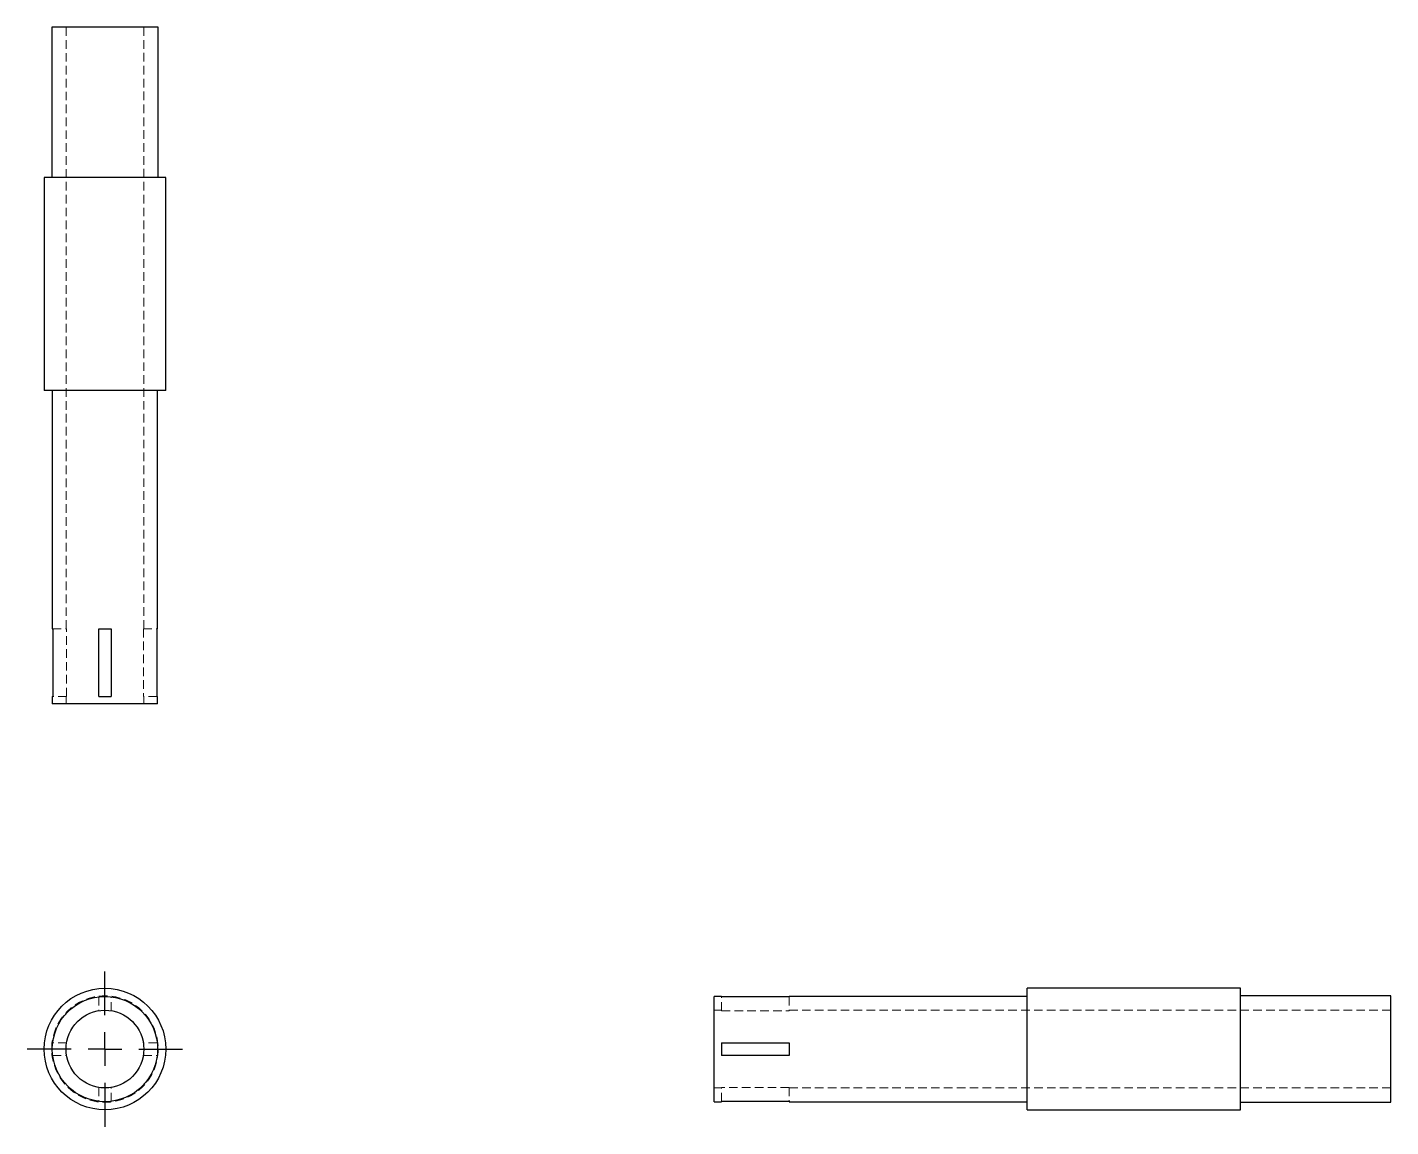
# Model space of a CAD drawing. Header units: millimetres. Extents: x 72 to 273, y 46 to 208.
import ezdxf

# ---------------------------------------------------------------- set-up
doc = ezdxf.new("R2010")
doc.units = ezdxf.units.MM
doc.linetypes.add('HIDDEN', pattern=[1.905, 1.27, -0.635])
doc.layers.add('10', color=7, linetype='Continuous')

# ---------------------------------------------------------------- blocks, each defined once
blk = doc.blocks.new('SW_CENTERMARKSYMBOL_0')
at = {"layer": '10', "color": 0}
for p, q in [((0, 5), (0, 11.48)), ((0, 0), (0, 2.5)), ((-5, 0), (-11.48, 0)), ((0, 0), (-2.5, 0)), ((0, 0), (0, -2.5)), ((0, 0), (2.5, 0)), ((5, 0), (11.48, 0)), ((0, -5), (0, -11.48))]:
    blk.add_line(p, q, dxfattribs=at)

msp = doc.modelspace()

# ---------------------------------------------------------------- linework, layer by layer
at = {"color": 7, "linetype": 'Continuous', "lineweight": 25}
for p, q in [((75.13, 208), (75.13, 185.78)), ((90.87, 208), (75.13, 208)), ((90.87, 185.78), (90.87, 208)), ((74.02, 185.78), (74.02, 154.3)), ((91.98, 185.78), (74.02, 185.78)), ((91.98, 154.3), (91.98, 185.78)), ((91.98, 154.3), (74.02, 154.3)), ((75.22, 154.3), (75.22, 119.11)), ((90.78, 119.11), (90.78, 154.3)), ((75.22, 119.11), (75.28, 119.11)), ((75.28, 119.11), (75.28, 109.11)), ((82.07, 119.11), (83.93, 119.11)), ((82.07, 109.11), (82.07, 119.11)), ((83.93, 119.11), (83.93, 109.11)), ((90.72, 119.11), (90.78, 119.11)), ((90.72, 109.11), (90.72, 119.11)), ((75.22, 109.11), (75.22, 108)), ((75.22, 109.11), (75.28, 109.11)), ((82.07, 109.11), (83.93, 109.11)), ((90.72, 109.11), (90.78, 109.11)), ((90.78, 108), (90.78, 109.11)), ((90.78, 108), (75.22, 108)), ((174.11, 64.78), (173, 64.78)), ((173, 49.22), (173, 64.78)), ((174.11, 64.78), (174.11, 64.72)), ((184.11, 64.72), (174.11, 64.72)), ((219.3, 64.78), (184.11, 64.78)), ((184.11, 64.78), (184.11, 64.72)), ((250.78, 65.98), (219.3, 65.98)), ((219.3, 48.02), (219.3, 65.98)), ((250.78, 48.02), (250.78, 65.98)), ((273, 64.87), (250.78, 64.87)), ((273, 57), (273, 64.87)), ((174.11, 57.93), (174.11, 56.07)), ((174.11, 57.93), (184.11, 57.93)), ((184.11, 57.93), (184.11, 56.07)), ((273, 49.13), (273, 57)), ((184.11, 56.07), (174.11, 56.07)), ((173, 49.22), (174.11, 49.22)), ((174.11, 49.28), (174.11, 49.22)), ((174.11, 49.28), (184.11, 49.28)), ((184.11, 49.28), (184.11, 49.22)), ((184.11, 49.22), (219.3, 49.22)), ((250.78, 49.13), (273, 49.13)), ((219.3, 48.02), (250.78, 48.02))]:
    msp.add_line(p, q, dxfattribs=at)
at = {"color": 7, "linetype": 'HIDDEN', "lineweight": 18}
for p, q in [((77.26, 208), (77.26, 119.11)), ((88.74, 119.11), (88.74, 208)), ((75.28, 119.11), (77.33, 119.11)), ((77.33, 109.11), (77.33, 119.11)), ((88.67, 119.11), (88.67, 109.11)), ((88.67, 119.11), (90.72, 119.11)), ((77.33, 109.11), (75.28, 109.11)), ((77.26, 109.11), (77.26, 108)), ((90.72, 109.11), (88.67, 109.11)), ((88.74, 108), (88.74, 109.11)), ((82.07, 64.72), (82.07, 62.67)), ((83.93, 62.67), (83.93, 64.72)), ((174.11, 62.67), (174.11, 64.72)), ((184.11, 64.72), (184.11, 62.67)), ((174.11, 62.74), (173, 62.74)), ((174.11, 62.67), (184.11, 62.67)), ((273, 62.74), (184.11, 62.74)), ((77.33, 57.93), (75.28, 57.93)), ((90.72, 57.93), (88.67, 57.93)), ((75.28, 56.07), (77.33, 56.07)), ((88.67, 56.07), (90.72, 56.07)), ((82.07, 51.33), (82.07, 49.28)), ((83.93, 49.28), (83.93, 51.33)), ((173, 51.26), (174.11, 51.26)), ((184.11, 51.33), (174.11, 51.33)), ((174.11, 49.28), (174.11, 51.33)), ((184.11, 51.33), (184.11, 49.28)), ((184.11, 51.26), (273, 51.26))]:
    msp.add_line(p, q, dxfattribs=at)
at = {"color": 7, "linetype": 'Continuous', "lineweight": 25}
for radius in [8.98, 7.78, 5.74]:
    msp.add_circle((83, 57), radius, dxfattribs=at)
at = {"color": 7, "linetype": 'HIDDEN', "lineweight": 18}
msp.add_circle((83, 57), 7.87, dxfattribs=at)

# ---------------------------------------------------------------- block references
at = {"layer": '10'}
msp.add_blockref('SW_CENTERMARKSYMBOL_0', (83, 57), dxfattribs=at)

doc.saveas('drawing.dxf')
